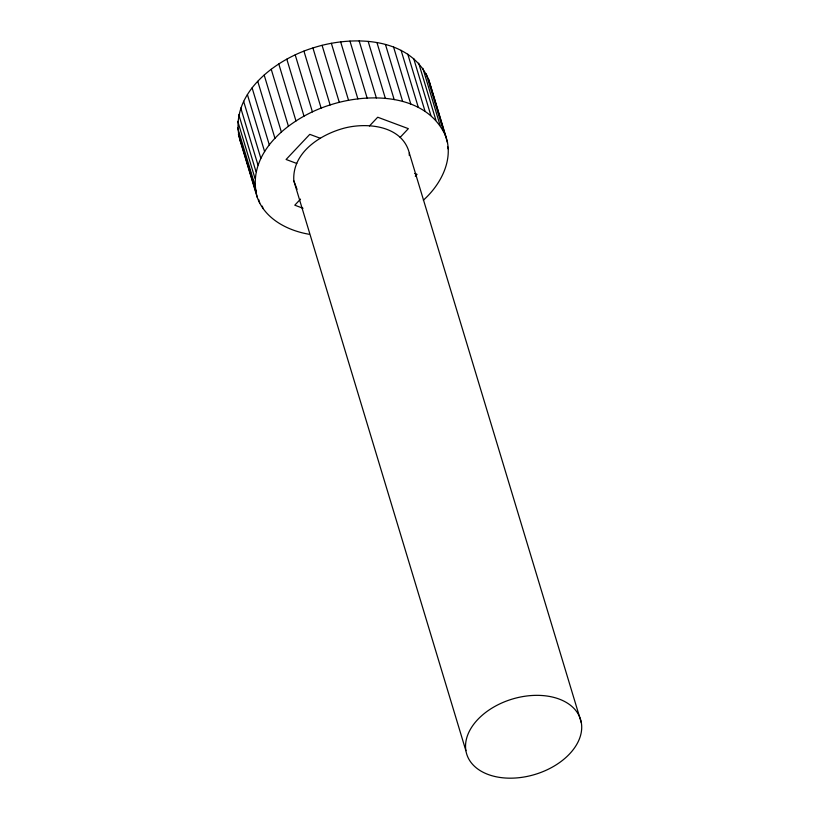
<?xml version="1.0" encoding="UTF-8"?>
<svg xmlns="http://www.w3.org/2000/svg" width="819" height="819" viewBox="0 0 819 819"><rect width="100%" height="100%" fill="white"/><g stroke="black" fill="none" stroke-linecap="round" stroke-linejoin="round"><path stroke-width="1.23" d="M308.947 234.234C287.52 230.569 264.824 218.888 257.207 197.215L239.998 140.233C227.907 94.922 274.56 59.705 312.919 47.963C351.72 35.268 410.002 36.364 428.716 79.648L445.915 136.63C453.828 160.043 440.622 184.736 423.351 200.205M257.207 197.215C245.106 151.904 291.759 116.687 330.129 104.955C368.919 92.26 427.211 93.346 445.915 136.63M465.868 750.654L293.826 180.815C291.953 152.406 320.782 134.121 345.147 127.907C368.171 122.226 402.426 125.921 409.316 153.03L581.357 722.87A59.511 39.363 -16.8 0 1 500.307 777.497A59.511 39.363 -16.8 0 1 489.178 709.919A59.511 39.363 -16.8 0 1 581.357 722.87M409.244 155.385L409.316 153.03M300.522 199.109L294.789 205.19L303.04 208.272M369.451 125.983L377.713 117.219L408.353 128.655L400.163 137.346M415.284 176.228L417.045 174.365L414.67 173.485M320.393 138.298L309.787 134.347L286.097 159.48L296.775 163.472M239.998 140.233L241.994 144.891M293.826 180.815L297.051 189.373M428.716 79.648L447.543 142.721M426.228 73.823L443.427 130.805M447.543 146.611L448.28 149.038M422.88 68.315L440.079 125.297M418.693 63.165L435.892 120.147M413.646 58.425L430.855 115.407M407.78 54.136L424.989 111.118M401.095 50.348L418.294 107.33M393.591 47.103L410.8 104.085M385.473 44.513L402.672 101.495M376.975 42.639L394.185 99.621M368.181 41.452L385.38 98.444M359.152 40.95L376.361 97.932M349.959 41.104L367.158 98.085M340.663 41.902L357.872 98.884M331.357 43.325L348.556 100.307M322.082 45.352L339.291 102.334M312.919 47.963L330.129 104.955M303.941 51.157L321.15 108.149M295.209 54.904L312.418 111.896M286.814 59.193L304.013 116.175M278.788 63.995L295.987 120.977M271.232 69.298L288.431 126.29M264.189 75.102L281.388 132.084M257.76 81.357L274.959 138.339M252.109 87.909L269.308 144.902M247.399 94.574L264.609 151.566M243.622 101.3L260.831 158.282M240.776 108.036L257.975 165.018M238.82 114.732L256.03 171.714M237.786 121.345L254.996 178.327M262.305 206.132L263.032 208.558M237.643 127.836L254.842 184.818M248.352 165.458L250.911 173.945M251.638 176.372L253.47 182.432M254.934 187.285L256.03 190.919M258.599 199.406L259.695 203.04M238.39 134.142L255.6 191.124M430.333 85.739L430.63 88.268"/></g></svg>
